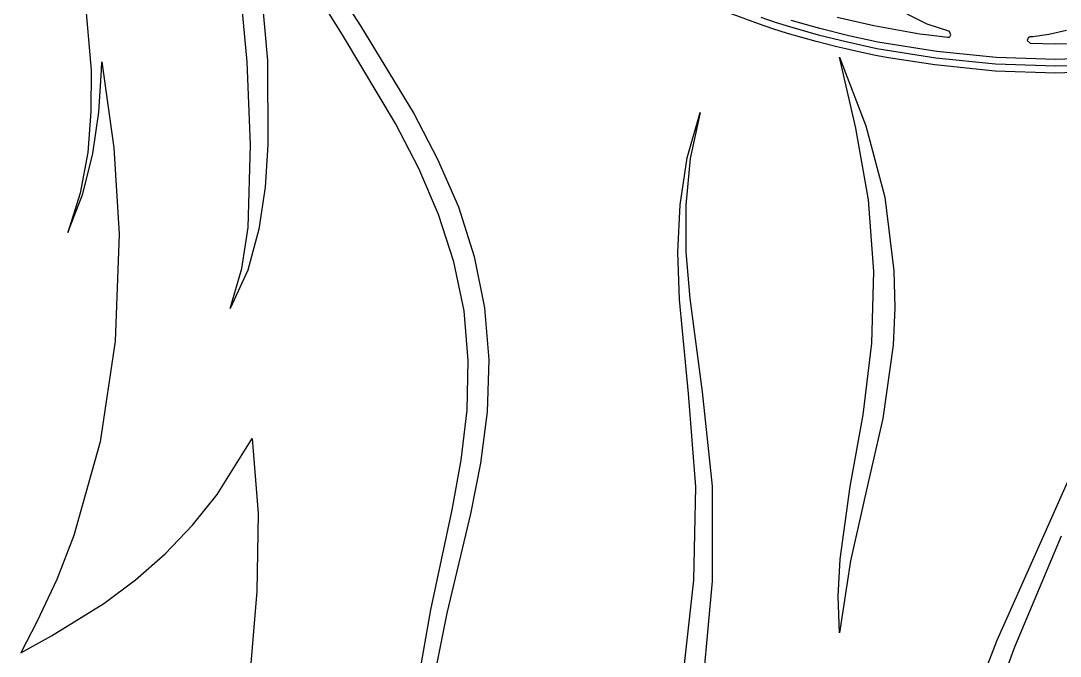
# Model space of a CAD drawing. Extents: x 0 to 103, y 0 to 357.
# Drawn here: x 0 to 48.28, y 126.38 to 155.91 of the extents above; entities that cross this region are included whole.
import ezdxf

# ---------------------------------------------------------------- set-up
doc = ezdxf.new("R2010")
doc.units = 0

msp = doc.modelspace()

# ---------------------------------------------------------------- linework, layer by layer
at = {"layer": 'Layer 1'}
for p, q in [((13.205029, 159.662239), (15.780287, 155.680632)), ((14.993465, 155.18171), (12.472199, 159.205579)), ((11.113281, 157.979501), (11.467924, 154.064101)), ((10.518927, 154.007072), (10.147976, 157.850581)), ((2.936587, 157.408449), (3.263288, 153.606433)), ((34.272336, 155.759382), (32.039596, 156.585598)), ((34.37764, 156.071004), (35.038418, 155.848068)), ((37.929331, 156.082381), (39.621111, 155.692203)), ((42.111766, 155.752345), (41.182141, 156.222239)), ((15.780287, 155.680632), (18.255678, 151.599679)), ((34.931186, 155.536768), (34.272336, 155.759382)), ((35.61381, 155.322827), (34.931186, 155.536768)), ((35.038418, 155.848068), (35.703533, 155.639466)), ((35.703533, 155.639466), (37.045333, 155.258362)), ((37.121809, 155.544372), (35.789489, 155.922787)), ((38.466169, 155.213501), (37.121809, 155.544372)), ((39.621111, 155.692203), (41.329121, 155.382975)), ((43.103281, 155.433127), (42.111766, 155.752345)), ((17.412385, 151.132469), (14.993465, 155.18171)), ((36.94934, 154.943769), (35.61381, 155.322827)), ((37.045333, 155.258362), (38.399173, 154.92508)), ((39.818239, 154.916282), (38.466169, 155.213501)), ((41.329121, 155.382975), (41.756521, 155.308127)), ((41.756521, 155.308127), (42.186816, 155.252753)), ((42.186816, 155.252753), (43.047401, 155.143175)), ((43.047401, 155.143175), (43.06539, 155.144419)), ((43.06539, 155.144419), (43.098156, 155.146748)), ((43.098156, 155.146748), (43.119199, 155.153854)), ((43.136691, 155.416583), (43.103281, 155.433127)), ((43.119199, 155.153854), (43.151804, 155.170477)), ((43.210252, 155.250986), (43.136691, 155.416583)), ((43.151804, 155.170477), (43.193883, 155.217819)), ((43.193883, 155.217819), (43.210252, 155.250986)), ((46.803246, 155.121385), (46.745746, 154.993821)), ((46.834085, 155.141542), (46.803246, 155.121385)), ((46.861068, 155.149574), (46.834085, 155.141542)), ((46.880823, 155.1555), (46.861068, 155.149574)), ((47.017345, 155.170478), (46.880823, 155.1555)), ((47.757309, 155.277158), (47.017345, 155.170478)), ((48.581758, 155.454478), (47.757309, 155.277158)), ((37.904851, 154.701879), (36.94934, 154.943769)), ((38.329203, 154.603262), (37.904851, 154.701879)), ((38.791296, 154.497254), (38.329203, 154.603262)), ((38.399173, 154.92508), (39.760893, 154.625851)), ((39.760893, 154.625851), (42.512273, 154.181504)), ((42.550499, 154.475065), (39.818239, 154.916282)), ((46.745746, 154.993821), (46.885804, 154.86287)), ((46.885804, 154.86287), (48.057024, 154.831789)), ((48.057024, 154.831789), (49.215714, 154.859656)), ((11.467924, 154.064101), (11.469053, 150.141831)), ((38.790936, 150.9185), (38.0314, 154.212)), ((38.0314, 154.212), (39.262331, 151.020473)), ((39.704084, 154.301623), (38.791296, 154.497254)), ((40.307683, 154.193365), (39.704084, 154.301623)), ((42.465413, 153.855427), (40.307683, 154.193365)), ((42.512273, 154.181504), (45.283992, 153.902996)), ((45.3031, 154.198484), (42.550499, 154.475065)), ((48.064949, 154.10629), (45.3031, 154.198484)), ((50.826798, 154.198484), (48.064949, 154.10629)), ((3.263288, 153.606433), (3.261179, 151.693655)), ((3.630399, 151.669311), (3.756689, 153.606783)), ((3.756689, 153.606783), (3.763113, 153.999932)), ((3.763113, 153.999932), (4.315311, 150.009936)), ((10.668213, 150.148591), (10.518927, 154.007072)), ((45.257569, 153.574666), (42.465413, 153.855427)), ((48.05912, 153.480865), (45.257569, 153.574666)), ((45.283992, 153.902996), (48.065023, 153.81016)), ((50.860692, 153.574023), (48.05912, 153.480865)), ((48.065023, 153.81016), (50.846054, 153.902996)), ((3.261179, 151.693655), (3.107329, 149.787073)), ((3.350809, 149.747963), (3.630399, 151.669311)), ((30.956498, 149.534191), (31.556171, 151.64618)), ((31.556171, 151.64618), (31.102286, 149.512054)), ((18.486449, 149.050684), (17.412385, 151.132469)), ((18.255678, 151.599679), (19.364811, 149.471737)), ((39.375628, 147.58951), (38.790936, 150.9185)), ((39.262331, 151.020473), (40.13275, 147.71239)), ((3.107329, 149.787073), (2.761808, 147.899091)), ((2.882302, 147.871902), (3.350809, 149.747963)), ((4.315311, 150.009936), (4.562665, 145.989512)), ((10.556205, 146.299413), (10.668213, 150.148591)), ((11.469053, 150.141831), (11.344573, 148.178531)), ((19.364811, 149.471737), (20.326557, 147.258792)), ((30.627703, 147.360136), (30.956498, 149.534191)), ((31.102286, 149.512054), (30.886235, 147.34092)), ((19.404975, 146.90748), (18.486449, 149.050684)), ((2.761808, 147.899091), (2.182979, 146.069113)), ((2.182979, 146.069113), (2.882302, 147.871902)), ((11.344573, 148.178531), (11.058516, 146.224991)), ((30.5233, 145.156166), (30.627703, 147.360136)), ((30.886235, 147.34092), (30.894502, 145.164935)), ((39.632805, 144.260465), (39.375628, 147.58951)), ((40.13275, 147.71239), (40.562574, 144.29446)), ((20.123325, 144.704416), (19.404975, 146.90748)), ((20.326557, 147.258792), (21.067965, 144.94963)), ((4.562665, 145.989512), (4.384298, 141.013289)), ((10.262805, 144.400358), (10.556205, 146.299413)), ((11.058516, 146.224991), (10.543604, 144.325581)), ((21.067965, 144.94963), (21.545797, 142.571902)), ((30.596805, 142.95443), (30.5233, 145.156166)), ((30.894502, 145.164935), (31.075925, 142.99651)), ((9.718646, 142.538871), (10.262805, 144.400358)), ((20.591295, 142.43494), (20.123325, 144.704416)), ((10.543604, 144.325581), (9.718646, 142.538871)), ((39.54042, 140.92278), (39.632805, 144.260465)), ((40.562574, 144.29446), (40.598552, 142.56783)), ((31.020171, 138.585714), (30.596805, 142.95443)), ((31.075925, 142.99651), (31.658079, 138.663614)), ((21.545797, 142.571902), (21.738837, 140.155708)), ((40.598552, 142.56783), (40.523382, 140.8424)), ((20.786153, 140.125081), (20.591295, 142.43494)), ((4.384298, 141.013289), (3.686119, 136.342678)), ((39.124625, 137.601259), (39.54042, 140.92278)), ((40.523382, 140.8424), (40.043297, 137.43483)), ((20.730713, 137.80768), (20.786153, 140.125081)), ((21.738837, 140.155708), (21.662072, 137.733032)), ((31.354275, 134.24774), (31.020171, 138.585714)), ((31.658079, 138.663614), (32.120735, 134.28103)), ((20.462544, 135.487496), (20.730713, 137.80768)), ((21.662072, 137.733032), (21.349311, 135.344698)), ((38.53223, 134.2689), (39.124625, 137.601259)), ((40.043297, 137.43483), (39.285988, 134.11086)), ((47.640612, 132.26268), (49.909653, 137.376893)), ((3.686119, 136.342678), (2.471426, 131.993458)), ((9.11936, 133.902135), (10.74609, 136.491605)), ((10.74609, 136.491605), (11.028288, 133.005523)), ((20.042606, 133.175702), (20.462544, 135.487496)), ((21.349311, 135.344698), (20.890067, 132.996445)), ((31.258489, 129.908843), (31.354275, 134.24774)), ((32.120735, 134.28103), (32.120824, 129.8642)), ((38.056276, 130.884208), (38.5322, 134.269)), ((38.5322, 134.269), (38.53223, 134.2689)), ((7.970836, 132.467022), (9.11936, 133.902135)), ((39.285988, 134.11086), (38.535508, 130.812525)), ((11.028288, 133.005523), (10.962785, 129.393613)), ((19.042623, 128.5414), (20.042606, 133.175702)), ((20.890067, 132.996445), (19.794252, 128.374152)), ((6.704826, 131.139136), (7.970836, 132.467022)), ((2.471426, 131.993458), (1.671416, 129.944302)), ((45.360012, 127.12326), (47.640612, 132.26268)), ((48.334004, 131.95355), (46.160733, 126.798745)), ((5.32878, 129.925645), (6.704826, 131.139136)), ((37.967791, 129.175138), (38.056276, 130.884208)), ((38.535508, 130.812525), (38.031408, 127.46766)), ((1.671416, 129.944302), (0.743515, 127.981412)), ((3.85015, 128.833715), (5.32878, 129.925645)), ((30.784404, 125.59486), (31.258489, 129.908843)), ((32.120824, 129.8642), (31.707308, 125.46677)), ((10.962785, 129.393613), (10.649036, 125.680749)), ((38.031408, 127.46766), (37.967791, 129.175138)), ((1.41937, 127.322635), (3.85015, 128.833715)), ((18.218656, 123.84291), (19.042623, 128.5414)), ((0.743515, 127.981412), (0, 126.543)), ((19.794252, 128.374152), (18.859594, 123.753893)), ((0, 126.543), (1.41937, 127.322635)), ((44.338015, 124.483441), (45.360012, 127.12326)), ((46.160733, 126.798745), (45.189425, 124.192476))]:
    msp.add_line(p, q, dxfattribs=at)

doc.saveas('drawing.dxf')
